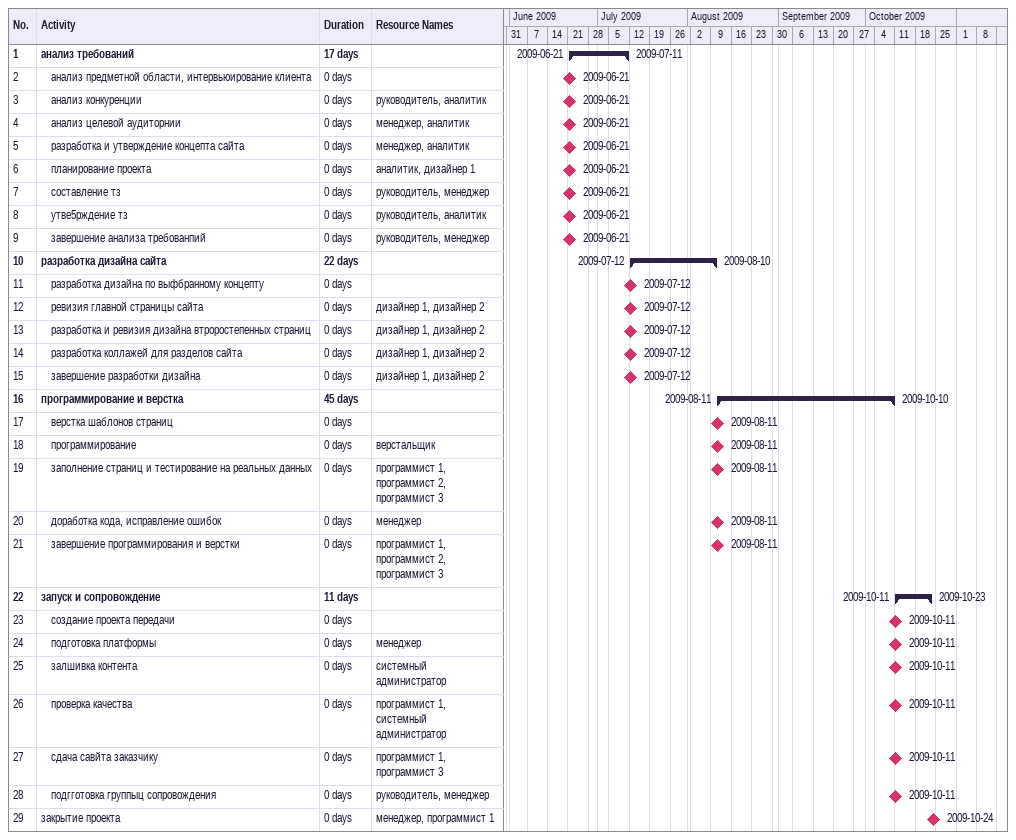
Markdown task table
| ID | Level | Task | Duration | Start | Finish | Resources |
|---|---|---|---|---|---|---|
| 1 | 1 | **анализ требований** | 17d | 2009-06-21 | 2009-07-11 |  |
| 2 | 2 | анализ предметной области, интервьюирование клиента | 0d | 2009-06-21 | 2009-06-21 |  |
| 3 | 2 | анализ конкуренции | 0d | 2009-06-21 | 2009-06-21 | руководитель, аналитик |
| 4 | 2 | анализ целевой аудиторнии | 0d | 2009-06-21 | 2009-06-21 | менеджер, аналитик |
| 5 | 2 | разработка и утверждение концепта сайта | 0d | 2009-06-21 | 2009-06-21 | менеджер, аналитик |
| 6 | 2 | планирование проекта | 0d | 2009-06-21 | 2009-06-21 | аналитик, дизайнер 1 |
| 7 | 2 | составление тз | 0d | 2009-06-21 | 2009-06-21 | руководитель, менеджер |
| 8 | 2 | утве5рждение тз | 0d | 2009-06-21 | 2009-06-21 | руководитель, аналитик |
| 9 | 2 | завершение анализа требованпий | 0d | 2009-06-21 | 2009-06-21 | руководитель, менеджер |
| 10 | 1 | **разработка дизайна сайта** | 22d | 2009-07-12 | 2009-08-10 |  |
| 11 | 2 | разработка дизайна по выфбранному концепту | 0d | 2009-07-12 | 2009-07-12 |  |
| 12 | 2 | ревизия главной страницы сайта | 0d | 2009-07-12 | 2009-07-12 | дизайнер 1, дизайнер 2 |
| 13 | 2 | разработка и ревизия дизайна втроростепенных страниц | 0d | 2009-07-12 | 2009-07-12 | дизайнер 1, дизайнер 2 |
| 14 | 2 | разработка коллажей для разделов сайта | 0d | 2009-07-12 | 2009-07-12 | дизайнер 1, дизайнер 2 |
| 15 | 2 | завершение разработки дизайна | 0d | 2009-07-12 | 2009-07-12 | дизайнер 1, дизайнер 2 |
| 16 | 1 | **программирование и верстка** | 45d | 2009-08-11 | 2009-10-10 |  |
| 17 | 2 | верстка шаблонов страниц | 0d | 2009-08-11 | 2009-08-11 |  |
| 18 | 2 | программирование | 0d | 2009-08-11 | 2009-08-11 | верстальщик |
| 19 | 2 | заполнение страниц и тестирование на реальных данных | 0d | 2009-08-11 | 2009-08-11 | программист 1, программист 2, программист 3 |
| 20 | 2 | доработка кода, исправление ошибок | 0d | 2009-08-11 | 2009-08-11 | менеджер |
| 21 | 2 | завершение программирования и верстки | 0d | 2009-08-11 | 2009-08-11 | программист 1, программист 2, программист 3 |
| 22 | 1 | **запуск и сопровождение** | 11d | 2009-10-11 | 2009-10-23 |  |
| 23 | 2 | создание проекта передачи | 0d | 2009-10-11 | 2009-10-11 |  |
| 24 | 2 | подготовка платформы | 0d | 2009-10-11 | 2009-10-11 | менеджер |
| 25 | 2 | залшивка контента | 0d | 2009-10-11 | 2009-10-11 | системный администратор |
| 26 | 2 | проверка качества | 0d | 2009-10-11 | 2009-10-11 | программист 1, системный администратор |
| 27 | 2 | сдача савйта заказчику | 0d | 2009-10-11 | 2009-10-11 | программист 1, программист 3 |
| 28 | 2 | подгготовка группыц сопровождения | 0d | 2009-10-11 | 2009-10-11 | руководитель, менеджер |
| 29 | 1 | закрытие проекта | 0d | 2009-10-24 | 2009-10-24 | менеджер, программист 1 |
